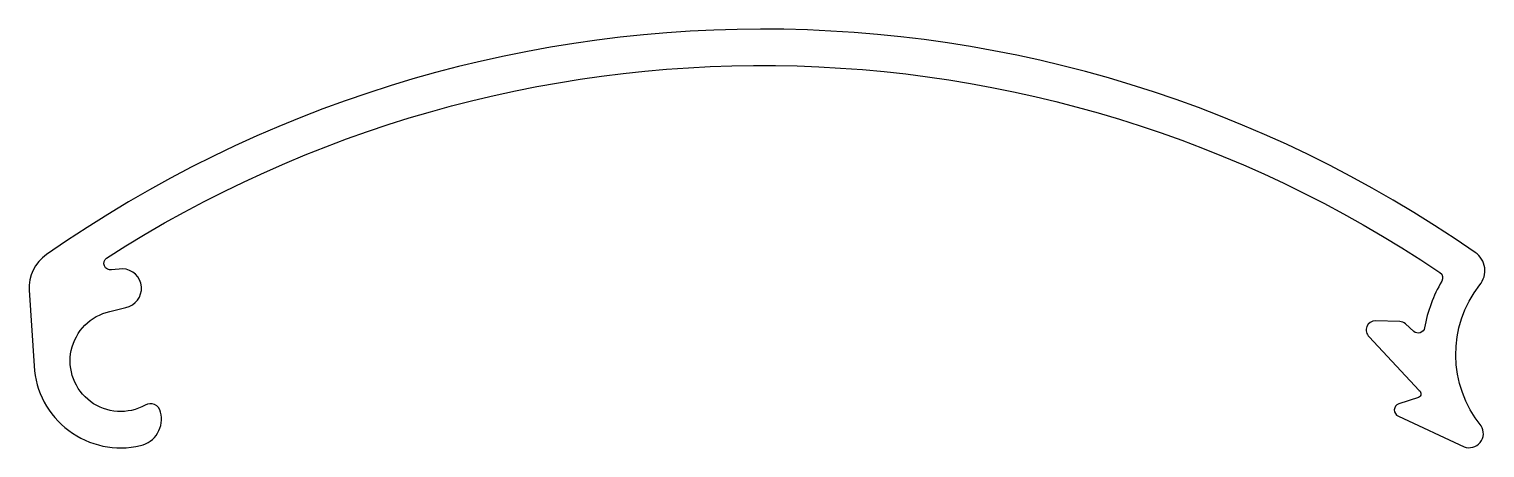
# Model space of a CAD drawing. Extents: x 338.9 to 395, y 214.9 to 231.1.
import ezdxf

# ---------------------------------------------------------------- set-up
doc = ezdxf.new("R2010")
doc.units = 0
doc.header["$LTSCALE"] = 15
doc.layers.add('_', color=7, linetype='CONTINUOUS')

msp = doc.modelspace()

# ---------------------------------------------------------------- linework, layer by layer
at = {"layer": '_', "linetype": 'CONTINUOUS', "flags": 128}
msp.add_lwpolyline([(393.3, 221.679, -0.405585), (393.368, 221.338, 0.085288), (392.707, 219.542, -0.58397), (392.295, 219.401), (391.973, 219.693, 0.176502), (391.75, 219.781), (390.817, 219.808, 0.697611), (390.573, 219.198), (392.503, 217.125, -0.627405), (392.468, 216.858), (391.712, 216.607, 0.697924), (391.697, 216.138), (394.232, 214.957, 0.719987), (394.892, 215.765, -0.350462), (394.837, 221.196, 0.4431), (394.664, 222.443, 0.313768), (339.534, 222.362, 0.263413), (338.868, 220.987, 0.000018), (338.868, 220.987), (339.055, 218.07, 0.46519), (343.161, 215.003, 0.423892), (343.939, 216.296, 0.513247), (343.344, 216.559, -1.156345), (341.981, 220.17), (342.597, 220.329, 0.89025), (342.476, 221.814), (342.05, 221.782, -0.812391), (341.855, 222.231, -0.299098), (393.3, 221.679, -0.299098)], format="xyb", dxfattribs=at)

doc.saveas('drawing.dxf')
